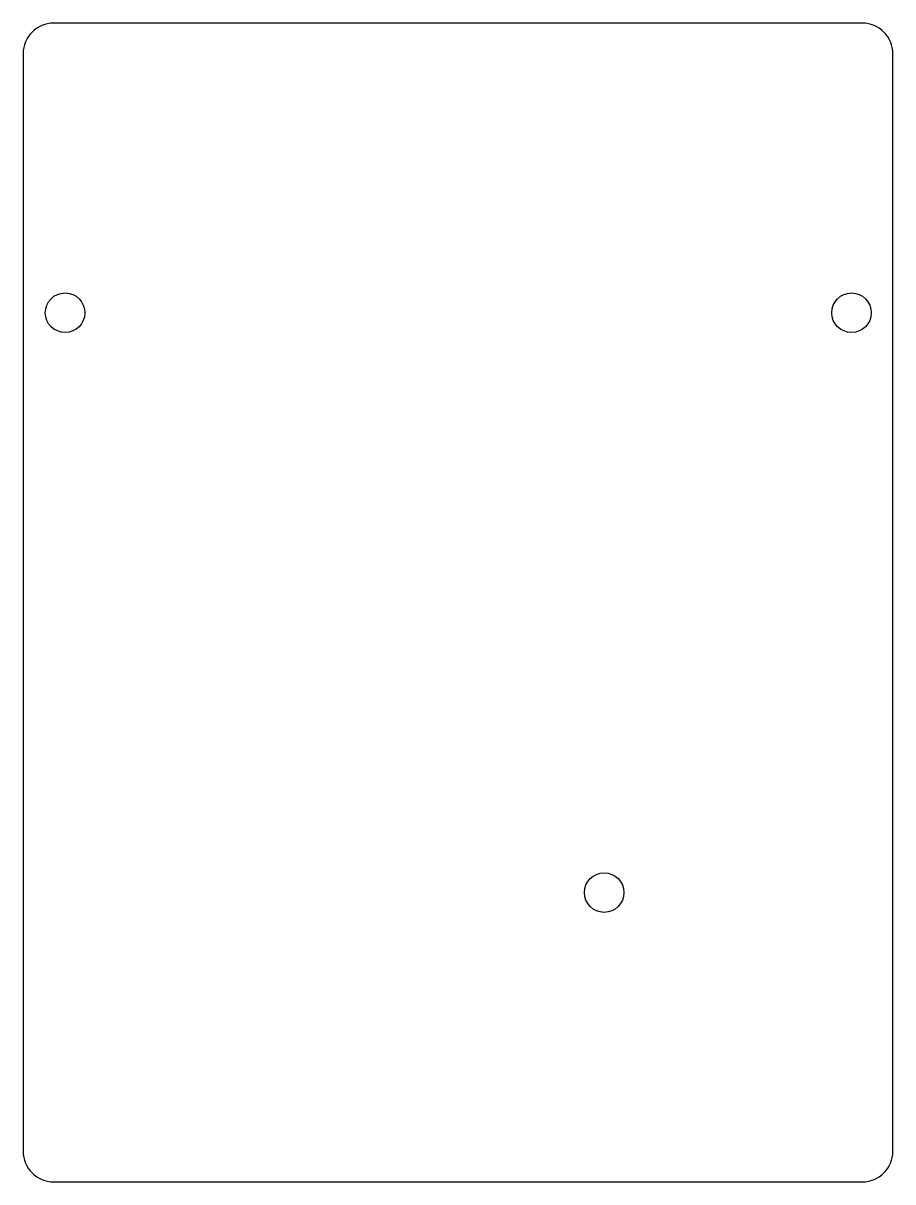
# Model space of a CAD drawing. Header units: millimetres. Extents: x 94.7 to 151.9, y -61.9 to 14.2.
import ezdxf

# ---------------------------------------------------------------- set-up
doc = ezdxf.new("R2010")
doc.units = ezdxf.units.MM
doc.layers.get('0').update_dxf_attribs({"linetype": 'CONTINUOUS'})

msp = doc.modelspace()

# ---------------------------------------------------------------- linework, layer by layer
msp.add_lwpolyline([(151.9, 12.2, 0.414214), (149.9, 14.2), (96.74, 14.2, 0.414214), (94.74, 12.2), (94.74, -59.93, 0.414214), (96.74, -61.93), (149.9, -61.93, 0.414214), (151.9, -59.93)], format="xyb", close=True)
for centre in [(97.493, -4.826), (149.182, -4.826), (132.926, -42.926)]:
    msp.add_circle(centre, 1.3)

doc.saveas('drawing.dxf')
